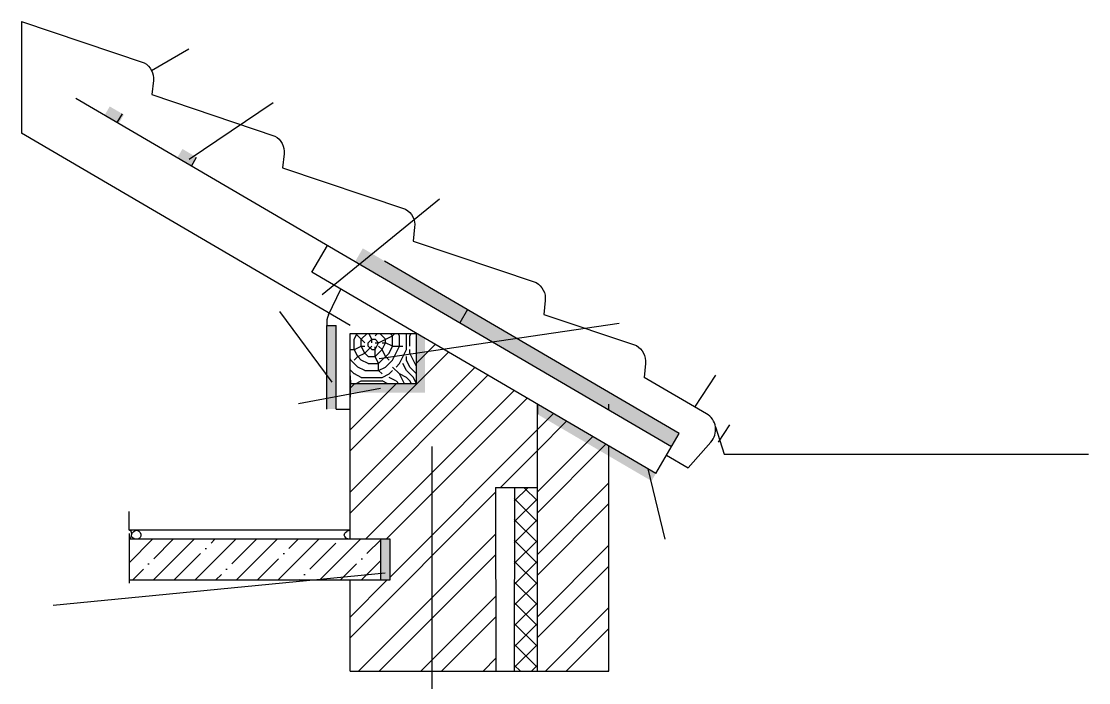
# Model space of a CAD drawing. Header units: millimetres. Extents: x -229914 to 856942, y -268655 to 87212.
# Drawn here: x 399182 to 410714, y -131464 to -124323 of the extents above; entities that cross this region are included whole.
import ezdxf

# ---------------------------------------------------------------- set-up
doc = ezdxf.new("R2010")
doc.units = ezdxf.units.MM
doc.linetypes.add('DASHDOT_axis', pattern=[24, 20, -1.5, 1, -1.5])
pattern_1 = [(45, (-55716.1, 15206.7), (-336.9078, 336.9078), []), (45, (-55491.5, 15206.7), (-336.9078, 336.9078), [])]

msp = doc.modelspace()

# ---------------------------------------------------------------- hatches: boundary and pattern name
at = {"lineweight": 25}
h = msp.add_hatch(color=256, dxfattribs=at)
h.dxf.hatch_style = 1
h.paths.add_polyline_path([(400290.08021, -125331.17943), (400137.27791, -125241.86829), (400081.67513, -125336.99899), (400234.47743, -125426.31013)])
h.paths.add_polyline_path([(401075.65144, -125790.33656), (400922.84914, -125701.02541), (400867.24637, -125796.15612), (401020.04867, -125885.46726)])
h = msp.add_hatch(color=256, dxfattribs=at)
h.dxf.hatch_style = 1
h.paths.add_polyline_path([(402871.84915, -126774.05424), (402787.63853, -126918.13007), (406206.93177, -128916.66667), (406291.1424, -128772.59084)])
h = msp.add_hatch(color=256, dxfattribs=at)
h.dxf.hatch_style = 1
h.paths.add_polyline_path([(402483.61468, -128509.92176), (402583.65875, -128509.92176), (402583.65875, -127606.35793), (402483.61468, -127606.35793)])
at = {"linetype": 'ByBlock', "lineweight": 25}
h = msp.add_hatch(color=256, dxfattribs=at)
h.dxf.hatch_style = 1
h.paths.add_polyline_path([(403542.34464, -127805.68594), (403449.13032, -127825.24139), (403449.13032, -128237.19873), (402733.72485, -128237.19873), (402733.72485, -128330.86154), (403542.34464, -128330.86154)])
h.paths.add_polyline_path([(403542.34464, -127747.4487), (403449.13032, -127692.96603), (403449.13032, -127825.24139), (403542.34464, -127805.68594)])
at = {"lineweight": 25}
h = msp.add_hatch(dxfattribs=at)
h.set_pattern_fill('TRONCO', color=256, scale=100.668913, style=0, pattern_type=2)
h.set_pattern_definition([(0, (391599.5, -137210.3), (750.33, 750.33), [225.1, -525.23]), (0, (391599.5, -137172.75), (750.33, 750.33), [225.1, -525.23]), (0, (391637.05, -137097.7), (750.33, 750.33), [150.066, -600.264]), (0, (391674.6, -137022.7), (750.33, 750.33), [112.55, -637.78]), (0, (391674.6, -136947.65), (750.33, 750.33), [75.033, -675.297]), (0, (391487, -136872.6), (750.33, 750.33), [37.517, -187.583, 37.517, -487.715]), (0, (391599.5, -136835.1), (750.33, 750.33), [37.517, -300.132, 112.55, -300.132]), (0, (391749.6, -136797.6), (750.33, 750.33), [37.517, -37.517, 37.517, -637.781]), (0, (391712.1, -136760.1), (750.33, 750.33), [37.517, -712.814]), (0, (391674.6, -136685), (750.33, 750.33), [112.55, -637.78]), (0, (391674.6, -136610), (750.33, 750.33), [150.066, -600.264]), (0, (391637.05, -136535), (750.33, 750.33), [187.583, -225.1, 37.517, -300.132]), (90, (391336.9, -136985.2), (-750.33, 750.33), [37.517, -75.033, 187.583, -450.198]), (90, (391374.4, -136910.1), (-750.33, 750.33), [37.517, -37.517, 112.55, -562.748]), (90, (391411.95, -136610), (-750.33, 750.33), [75.033, -675.297]), (90, (391449.5, -136910.1), (-750.33, 750.33), [150.066, -225.1, 37.517, -337.649]), (90, (391487, -136497.45), (-750.33, 750.33), [37.517, -712.814]), (90, (391524.5, -136872.6), (-750.33, 750.33), [112.55, -637.78]), (90, (391599.5, -136835.1), (-750.33, 750.33), [75.033, -675.297]), (90, (391674.6, -136835.1), (-750.33, 750.33), [37.517, -112.55, 112.55, -487.715]), (90, (391712.1, -136797.6), (-750.33, 750.33), [37.517, -712.814]), (90, (391749.6, -136947.65), (-750.33, 750.33), [105.046, -645.284]), (90, (391787.1, -137097.7), (-750.33, 750.33), [75.033, -675.297]), (90, (391862.15, -136797.6), (-750.33, 750.33), [37.517, -712.814]), (90, (391937.2, -136835.1), (-750.33, 750.33), [112.55, -637.78]), (90, (392012.2, -136835.1), (-750.33, 750.33), [112.55, -637.78]), (45, (391899.67, -137135.23), (8e-14, 750.33), [53.056, -53.056, 53.056, -901.96]), (45, (391749.6, -136947.65), (8e-14, 750.33), [106.11, -955.016]), (45, (391449.47, -136572.5), (8e-14, 750.33), [106.11, -955.016]), (45, (391599.54, -136760.06), (8e-14, 750.33), [106.11, -955.016]), (45, (391637.05, -136910.13), (8e-14, 750.33), [106.11, -955.016]), (45, (391862.15, -137060.2), (8e-14, 750.33), [106.11, -955.016]), (45, (391787.1, -137022.7), (8e-14, 750.33), [159.17, -901.96]), (45, (391562, -136685.03), (8e-14, 750.33), [53.056, -1008.07]), (45, (391524.5, -136610), (8e-14, 750.33), [53.056, -1008.07]), (45, (391824.63, -136610), (8e-14, 750.33), [53.056, -1008.07]), (45, (391524.5, -136985.16), (8e-14, 750.33), [53.056, -1008.07]), (45, (391937.2, -136722.55), (8e-14, 750.33), [53.056, -1008.07]), (45, (391674.57, -136797.6), (8e-14, 750.33), [53.056, -1008.07]), (45, (391749.6, -136722.55), (8e-14, 750.33), [53.056, -1008.07]), (135, (391712.1, -136872.6), (-750.33, 8e-14), [53.056, -53.056, 159.169, -795.847]), (135, (391824.63, -136872.6), (-750.33, 8e-14), [53.056, -1008.07]), (135, (391824.63, -137135.23), (-750.33, 8e-14), [53.056, -1008.07]), (135, (391674.57, -136947.65), (-750.33, 8e-14), [53.056, -1008.07]), (135, (391787.1, -136797.6), (-750.33, 8e-14), [53.056, -1008.07]), (135, (391599.54, -136985.16), (-750.33, 8e-14), [53.056, -1008.07]), (135, (391899.67, -136985.16), (-750.33, 8e-14), [53.056, -1008.07]), (135, (391374.44, -137210.26), (-750.33, 8e-14), [53.056, -1008.072]), (135, (391411.95, -137172.75), (-750.33, 8e-14), [106.112, -955.016]), (135, (391449.47, -137135.23), (-750.33, 8e-14), [106.112, -955.016]), (135, (391524.5, -137135.23), (-750.33, 8e-14), [106.112, -955.016]), (135, (391562, -137060.2), (-750.33, 8e-14), [106.112, -955.016]), (135, (391862.15, -136760.06), (-750.33, 8e-14), [106.11, -955.016]), (135, (392012.2, -137135.23), (-750.33, 8e-14), [106.11, -955.016]), (135, (392049.73, -136534.97), (-750.33, 8e-14), [106.11, -955.016]), (135, (392049.73, -136610), (-750.33, 8e-14), [106.11, -955.016]), (135, (391974.7, -136647.5), (-750.33, 8e-14), [106.11, -955.016]), (135, (391449.47, -136647.5), (-750.33, 8e-14), [159.17, -901.96]), (135, (391937.2, -136722.55), (-750.33, 8e-14), [159.17, -901.96]), (26.565, (391524.5, -136497.45), (750.3305, 3e-07), [83.887, -1593.903]), (26.565, (391524.5, -136872.6), (750.3305, 3e-07), [83.887, -1593.903]), (26.565, (391599.54, -136647.5), (750.3305, 3e-07), [83.887, -1593.903]), (26.565, (391824.63, -137172.75), (750.3305, 3e-07), [83.887, -1593.903]), (26.565, (391787.12, -137097.7), (750.3305, 3e-07), [83.887, -1593.903]), (26.565, (391562.02, -136947.65), (750.3305, 3e-07), [83.887, -1593.903]), (26.565, (391562.02, -136572.48), (750.3305, 3e-07), [83.887, -1593.903]), (26.565, (391787.12, -136797.58), (750.3305, 3e-07), [167.774, -1510.016]), (63.435, (391787.12, -136685.03), (4e-08, 750.3305), [83.887, -1593.903]), (63.435, (391899.67, -136910.13), (4e-08, 750.3305), [83.887, -1593.903]), (63.435, (391524.5, -136760.06), (4e-08, 750.3305), [83.887, -1593.903]), (63.435, (391374.44, -136722.55), (4e-08, 750.3305), [83.887, -1593.903]), (63.435, (391824.63, -136872.6), (4e-08, 750.3305), [83.887, -1593.903]), (63.435, (391749.6, -136872.6), (4e-08, 750.3305), [83.887, -1593.903]), (63.435, (391449.47, -136760.06), (4e-08, 750.3305), [167.774, -1510.016]), (63.435, (392012.22, -137022.68), (4e-08, 750.3305), [167.774, -1510.016]), (63.435, (391937.2, -136985.16), (4e-08, 750.3305), [167.774, -1510.016]), (116.565, (391336.92, -137097.7), (-3e-07, 750.3305), [83.887, -1593.903]), (116.565, (391336.92, -136685.03), (-3e-07, 750.3305), [83.887, -1593.903]), (116.565, (391487, -137210.26), (-3e-07, 750.3305), [83.887, -1593.903]), (116.565, (391411.95, -136534.97), (-3e-07, 750.3305), [83.887, -1593.903]), (116.565, (391487, -136985.16), (-3e-07, 750.3305), [83.887, -1593.903]), (116.565, (391637.05, -136910.13), (-3e-07, 750.3305), [83.887, -1593.903]), (116.565, (391712.1, -136760.06), (-3e-07, 750.3305), [83.887, -1593.903]), (116.565, (391374.44, -137060.2), (0.0002, 750.331), [83.887, -1593.903]), (116.565, (391562.02, -136947.65), (-3e-07, 750.3305), [83.887, -1593.903]), (116.565, (391787.12, -137022.68), (-3e-07, 750.3305), [83.887, -1593.903]), (116.565, (391862.15, -136947.65), (-3e-07, 750.3305), [83.887, -1593.903]), (116.565, (392012.22, -136722.55), (-3e-07, 750.3305), [83.887, -1593.903]), (116.565, (391449.47, -136497.45), (-3e-07, 750.3305), [83.887, -1593.903]), (116.565, (391336.92, -136534.97), (-3e-07, 750.3305), [167.774, -1510.016]), (116.565, (391449.47, -137060.2), (-3e-07, 750.3305), [167.774, -1510.016]), (153.435, (391336.92, -137172.75), (-750.3305, 4e-08), [83.887, -1593.903]), (153.435, (391974.7, -137210.26), (-750.3305, 4e-08), [83.887, -1593.903]), (153.435, (391937.2, -136835.1), (-750.3305, 4e-08), [83.887, -1593.903]), (153.435, (391637.05, -137097.7), (-750.3305, 4e-08), [83.887, -1593.903]), (153.435, (391599.54, -137172.75), (-750.3305, 4e-08), [83.887, -1593.903]), (153.435, (391674.57, -137022.68), (-750.3305, 4e-08), [83.887, -1593.903]), (153.435, (391899.67, -136572.48), (-750.3305, 4e-08), [83.887, -1593.903]), (153.435, (391974.7, -136534.97), (-750.3305, 4e-08), [167.774, -1510.016])])
edge = h.paths.add_edge_path()
edge.add_line((403449.13032, -127692.96603), (402733.72485, -127692.96603))
edge.add_line((402733.72485, -127696.77308), (402733.72485, -128237.19873))
edge.add_line((402881.90251, -128237.19873), (403449.13032, -128237.19873))
edge.add_line((403449.13032, -128237.19873), (403449.13032, -127692.96603))
h = msp.add_hatch()
h.set_pattern_fill('ANSI32', color=256, scale=50.022)
h.set_pattern_definition(pattern_1)
h.paths.add_polyline_path([(404306.52507, -129356.76412), (404758.41968, -129356.37371), (404758.41968, -128458.23022), (403449.13032, -127692.96603), (403449.13032, -128237.19873), (402733.72485, -128237.19873), (402733.72485, -128380.34422), (402733.72485, -129916.19158), (403165.50399, -129916.19158), (403165.50399, -130354.96026), (402733.72485, -130354.96026), (402733.72485, -131339.19371), (404310.33952, -131339.19371)])
h = msp.add_hatch(color=256, dxfattribs=at)
h.dxf.hatch_style = 1
h.paths.add_polyline_path([(404758.41968, -128458.23022), (404758.41968, -128565.64114), (405990.99833, -129286.10687), (406037.80916, -129206.0183)])
h = msp.add_hatch()
h.set_pattern_fill('ANSI32', color=256, scale=50.022)
h.set_pattern_definition(pattern_1)
h.paths.add_polyline_path([(404758.41968, -131339.19371), (405530.77779, -131339.19371), (405530.77779, -128909.66444), (404758.41968, -128458.23022), (404758.41968, -128565.64114)])
h.paths.add_polyline_path([(404758.41968, -134266.02407), (405530.77779, -134266.02407), (405530.77779, -131839.41405), (404758.41968, -131839.41405)])
at = {"linetype": 'ByBlock', "lineweight": 25}
h = msp.add_hatch(dxfattribs=at)
h.set_pattern_fill('ANSI37', color=256, scale=50.022017)
h.set_pattern_definition([(45, (266502.13, -151839.08), (-112.30263, 112.30263), []), (135, (266502.13, -151839.08), (-112.30263, -112.30263), [])])
h.paths.add_polyline_path([(404508.30951, -131339.19371), (404758.41968, -131339.19371), (404758.41968, -129356.37196), (404508.30951, -129356.37196)])
h.paths.add_polyline_path([(404758.41968, -131839.41405), (404508.30951, -131839.41405), (404508.30951, -134266.02407), (404758.41968, -134266.02407)])
at = {"lineweight": 25}
h = msp.add_hatch(dxfattribs=at)
h.set_pattern_fill('ANSI35', color=256, scale=50.022034)
h.set_pattern_definition([(45, (405779.6, -144950.62), (-224.6053, 224.6053), []), (45, (406004.2, -144950.62), (-224.6053, 224.6053), [397.05, -79.41, 0, -79.41])])
h.paths.add_polyline_path([(402733.72485, -129916.19158), (400347.22722, -129916.19158), (400347.22722, -130354.96026), (402733.72485, -130354.96026)])
h.paths.add_polyline_path([(403065.45992, -129916.19158), (402733.72485, -129916.19158), (402733.72485, -130354.96026), (403065.45992, -130354.96026)])
h = msp.add_hatch(color=256, dxfattribs=at)
h.dxf.hatch_style = 1
h.paths.add_polyline_path([(403165.50399, -140880.52131), (403065.45992, -140880.52131), (403065.45992, -141319.28998), (403165.50399, -141319.28998)])
h.paths.add_polyline_path([(403065.45992, -133351.37575), (403165.50399, -133351.37575), (403165.50399, -132912.60707), (403065.45992, -132912.60707)])
h.paths.add_polyline_path([(403065.45992, -130354.96026), (403165.50399, -130354.96026), (403165.50399, -129916.19158), (403065.45992, -129916.19158)])

# ---------------------------------------------------------------- linework, layer by layer
for p, q in [((406206.93177, -128916.66667), (399771.10171, -125154.99985)), ((400218.99597, -125416.78877), (400274.59874, -125321.65807)), ((402733.72485, -127606.35793), (399182.16426, -125530.51263)), ((401020.04867, -125885.46726), (401075.65144, -125790.33656)), ((402319.40297, -127032.65371), (402488.52559, -126743.30208)), ((406291.1424, -128772.59084), (403106.51979, -126911.21646)), ((406037.80916, -129206.0183), (402319.40297, -127032.65371)), ((402501.02192, -127493.92038), (402632.55826, -127215.68928)), ((404001.57651, -127434.36656), (403918.12241, -127577.14805)), ((402483.20924, -127602.92818), (402483.61468, -127606.35793)), ((402483.61468, -128509.92176), (402483.61468, -127606.35793)), ((402483.61468, -127606.35793), (402583.65875, -127606.35793)), ((402583.65875, -128509.92176), (402583.65875, -127606.35793)), ((402733.72485, -129916.19158), (402733.72485, -127808.83134)), ((406584.72174, -128559.65465), (405909.77403, -128168.40873)), ((404758.41968, -131339.19371), (404758.41968, -128458.23022)), ((405530.77779, -128521.46264), (405530.77779, -128458.23022)), ((406037.80916, -129206.0183), (406291.1424, -128772.59084)), ((406681.57041, -128702.33212), (406776.28727, -128995.65873)), ((405530.77779, -131339.19371), (405530.77779, -128909.66444)), ((406388.17338, -129145.24053), (406631.48951, -128867.34252)), ((406153.50274, -129008.07831), (406388.17338, -129145.24053)), ((404306.52507, -129356.76412), (404310.33952, -131339.19371)), ((404510.57103, -129356.58784), (404508.30951, -131339.19371)), ((402733.72485, -129816.14752), (400347.22722, -129816.14752)), ((403065.45992, -130354.96026), (403065.45992, -129916.19158)), ((402733.72485, -131339.19371), (402733.72485, -130354.96026))]:
    msp.add_line(p, q, dxfattribs=at)
at = {"linetype": 'ByBlock', "lineweight": 25}
for p, q in [((402733.72485, -128150.59064), (402733.72485, -128380.34422)), ((402583.65875, -128509.92176), (402733.72485, -128509.92176)), ((404306.52507, -129356.76412), (404760.44969, -129356.37196))]:
    msp.add_line(p, q, dxfattribs=at)
for p, q in [((404758.41968, -128458.23022), (404758.41968, -128565.64114)), ((404758.41968, -131339.19371), (405530.77779, -131339.19371))]:
    msp.add_line(p, q)
at = {"lineweight": 25}
msp.add_lwpolyline([(399182.16426, -124323.06753), (400510.73529, -124769.93659, -0.2938103308), (400608.832, -124962.8987), (400593.45976, -125114.25891), (401922.03079, -125561.12797, -0.2938103308), (402020.1275, -125754.09008), (402004.75526, -125905.45029), (403333.32629, -126352.31935, -0.2938103308), (403431.423, -126545.28146), (403416.05076, -126696.64167), (404744.62179, -127143.51073, -0.2938103308), (404842.7185, -127336.47284), (404827.34625, -127487.83305), (405827.04956, -127824.08641, -0.2938103308), (405925.14628, -128017.04852), (405909.77403, -128168.40873)], format="xyb", dxfattribs=at)
for points in [[(399182.16426, -124323.06753), (399182.16426, -125530.51263)], [(400347.22722, -129852.09937), (400347.22722, -130390.91211)], [(400347.22722, -130354.96026), (403165.50399, -130354.96026), (403165.50399, -129916.19158), (400347.22722, -129916.19158)], [(402733.72485, -131339.19371), (405530.77779, -131339.19371)]]:
    msp.add_lwpolyline(points, dxfattribs=at)
at = {"linetype": 'ByBlock', "lineweight": 25}
for points in [[(400588.13078, -124852.00673), (400991.53462, -124621.02695)], [(400993.65398, -125812.67897), (401902.65345, -125200.43041)], [(402431.57598, -127272.09266), (403699.53627, -126240.79454)], [(402541.93611, -128218.26229), (401974.34377, -127457.36787)], [(403048.78957, -127965.45877), (405642.636, -127582.75791)], [(406460.27622, -128487.5175), (406685.2164, -128144.00146)], [(403062.03672, -128288.66869), (402177.00639, -128452.54727)], [(406715.7299, -128865.94894), (406837.7833, -128680.52603)], [(406776.28727, -128995.65873), (410714.12506, -128995.65873)], [(405951.15779, -129155.37159), (406135.69197, -129915.52206)], [(400347.22722, -129816.14752), (400347.22722, -129615.31493)], [(400969.58474, -129816.14752), (400969.58474, -129816.14752)], [(403112.35427, -130281.30283), (399524.73243, -130632.57569)], [(400347.22722, -130354.96026), (401314.25889, -130354.96026)]]:
    msp.add_lwpolyline(points, dxfattribs=at)
at = {"lineweight": 25}
msp.add_lwpolyline([(402733.72485, -127692.96603), (403449.13032, -127692.96603), (403449.13032, -128237.19873), (402733.72485, -128237.19873)], close=True, dxfattribs=at)
at = {"linetype": 'DASHDOT_axis', "lineweight": 25}
msp.add_lwpolyline([(403615.97184, -128912.58369), (403615.97184, -147427.38264)], dxfattribs=at)
at = {"lineweight": 25}
for centre, start, end in [((402681.91381, -127579.43871), 154.697120956, 186.741820565), ((406483.75432, -128732.39967), 317.591101907, 59.694217464)]:
    msp.add_arc(centre, 200.08814, start, end, dxfattribs=at)
for points, knots in [([(400352.57915, -129816.14752), (400370.42942, -129824.18819), (400379.29675, -129872.56596), (400356.83151, -129905.52134), (400347.22722, -129911.56647)], [1.2743333008, 1.2743333008, 1.2743333008, 1.2743333008, 2.6168769093, 3.3056829167, 3.3056829167, 3.3056829167, 3.3056829167]), ([(400371.84742, -129859.87646), (400376.03761, -129849.37745), (400385.76642, -129839.57069), (400396.56403, -129831.82951), (400409.6574, -129822.44241), (400448.65175, -129805.55822), (400492.10666, -129881.97063), (400426.04539, -129933.79901), (400373.72919, -129896.36114), (400370.05741, -129875.01828)], [5.123992167, 5.123992167, 5.123992167, 5.123992167, 5.8308844629, 5.8308844629, 5.8308844629, 6.6880747484, 8.1101668589, 9.2277554347, 10.622080871, 10.622080871, 10.622080871, 10.622080871]), ([(402733.72485, -129915.89882), (402732.47663, -129916.04685), (402703.66135, -129918.29741), (402651.15928, -129878.29271), (402683.43052, -129842.15298), (402697.82997, -129831.82951), (402709.25449, -129823.63887), (402721.8755, -129817.76062), (402733.72485, -129818.58072)], [3.328762466, 3.328762466, 3.328762466, 3.328762466, 3.3968709718, 4.8881878412, 5.8308844629, 5.8308844629, 5.8308844629, 6.5788191838, 6.5788191838, 6.5788191838, 6.5788191838])]:
    msp.add_open_spline(points, degree=3, knots=knots, dxfattribs=at)

doc.saveas('drawing.dxf')
